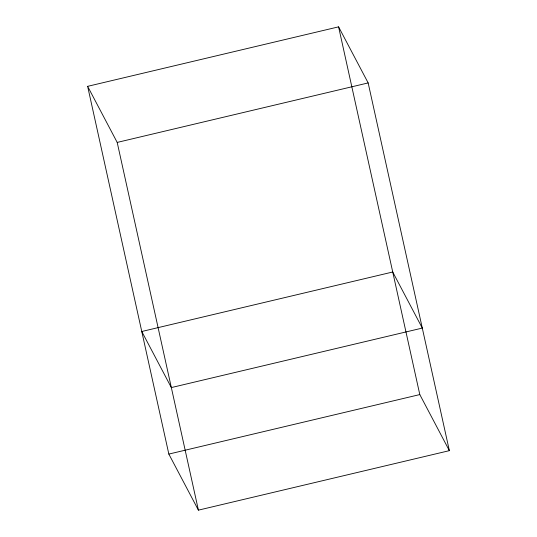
<?xml version="1.0" encoding="UTF-8"?>
<svg xmlns="http://www.w3.org/2000/svg" width="537" height="537" viewBox="0 0 537 537"><rect width="100%" height="100%" fill="white"/><g stroke="black" fill="none" stroke-linecap="round" stroke-linejoin="round"><path stroke-width="0.81" d="M87.638 86.343L338.592 26.85L368.16 82.926L449.362 450.657L198.408 510.15L168.84 454.074L87.638 86.343L117.2 142.419L198.408 510.15M117.2 142.419L368.16 82.926M168.84 454.074L419.8 394.581L449.362 450.657M338.592 26.85L419.8 394.581M392.728 272.004L141.775 331.497L171.337 387.573L422.297 328.08L392.728 272.004"/></g></svg>
